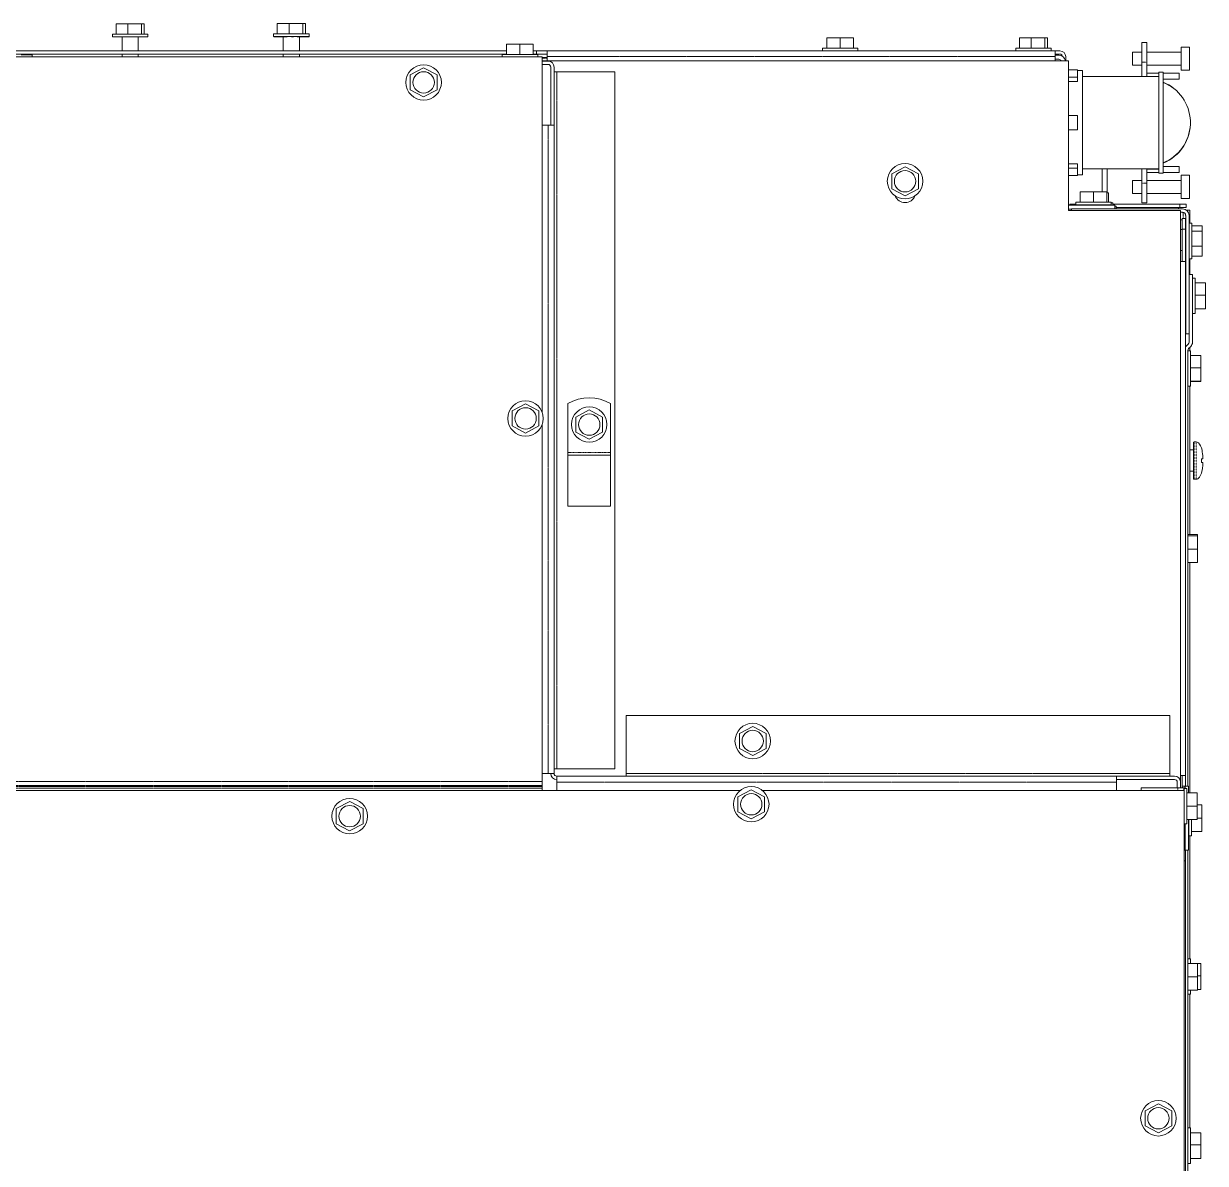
# Model space of a CAD drawing. Header units: millimetres. Extents: x 60499 to 556746, y 248297 to 497145.
# Drawn here: x 427049 to 438645, y 466548 to 477738 of the extents above; entities that cross this region are included whole.
import ezdxf

# ---------------------------------------------------------------- set-up
doc = ezdxf.new("R2010")
doc.units = ezdxf.units.MM
doc.linetypes.add('PHANTOM', pattern=[20, 10, -2, 2, -2, 2, -2])

msp = doc.modelspace()

# ---------------------------------------------------------------- linework, layer by layer
at = {"color": 7, "lineweight": 13, "ltscale": 0.003487}
for p, q in [((427955, 477736), (428072, 477736)), ((429538, 477738), (429655, 477738)), ((436820, 477599), (436937, 477599))]:
    msp.add_line(p, q, dxfattribs=at)
at = {"color": 7, "lineweight": 13, "ltscale": 0.003}
for p, q in [((427955, 477635), (427955, 477736)), ((428072, 477635), (428072, 477736)), ((428206, 477635), (428206, 477736)), ((428232, 477635), (428232, 477736)), ((429538, 477638), (429538, 477738)), ((429655, 477638), (429655, 477738)), ((429789, 477638), (429789, 477738)), ((429815, 477638), (429815, 477738)), ((434930, 477498), (434930, 477599)), ((435061, 477498), (435061, 477599)), ((435192, 477498), (435192, 477599)), ((436820, 477498), (436820, 477599)), ((436820, 477498), (436820, 477599)), ((436937, 477498), (436937, 477599)), ((437071, 477498), (437071, 477599)), ((437097, 477498), (437097, 477599)), ((431788, 477435), (431788, 477536)), ((431919, 477435), (431919, 477536)), ((432050, 477435), (432050, 477536)), ((432050, 477435), (432050, 477536)), ((437417, 475985), (437417, 476086)), ((437417, 475985), (437417, 476086)), ((437548, 475985), (437548, 476086)), ((437679, 475985), (437679, 476086)), ((438511, 475754), (438612, 475754)), ((438511, 475753), (438612, 475753)), ((438511, 475700), (438612, 475700)), ((438511, 475553), (438612, 475553)), ((438511, 475455), (438612, 475455)), ((438511, 475454), (438612, 475454)), ((438544, 475192), (438645, 475192)), ((438544, 475071), (438645, 475071)), ((438544, 474939), (438645, 474939)), ((438544, 474937), (438645, 474937)), ((438499, 474479), (438600, 474479)), ((438499, 474359), (438600, 474359)), ((438499, 474227), (438600, 474227)), ((438499, 474225), (438600, 474225)), ((438464, 470187), (438564, 470187)), ((438464, 470056), (438564, 470056)), ((438464, 469925), (438564, 469925)), ((438464, 469925), (438564, 469925)), ((438508, 469807), (438609, 469807)), ((438499, 466849), (438600, 466849)), ((438499, 466849), (438600, 466849)), ((438499, 466729), (438600, 466729)), ((438499, 466597), (438600, 466597)), ((438499, 466595), (438600, 466595))]:
    msp.add_line(p, q, dxfattribs=at)
at = {"color": 7, "lineweight": 13, "ltscale": 0.004004}
for p, q in [((428072, 477736), (428206, 477736)), ((429655, 477738), (429789, 477738)), ((436937, 477599), (437071, 477599))]:
    msp.add_line(p, q, dxfattribs=at)
at = {"color": 7, "lineweight": 13, "ltscale": 0.000761768}
msp.add_line((428206, 477736), (428232, 477736), dxfattribs=at)
at = {"color": 7, "lineweight": 13, "ltscale": 0.000761738}
for p, q in [((429789, 477738), (429815, 477738)), ((437071, 477599), (437097, 477599))]:
    msp.add_line(p, q, dxfattribs=at)
at = {"color": 7, "lineweight": 13, "ltscale": 0.002013}
for p, q in [((427987, 477635), (427920, 477635)), ((429570, 477638), (429502, 477638)), ((436785, 477498), (436852, 477498))]:
    msp.add_line(p, q, dxfattribs=at)
at = {"color": 7, "lineweight": 13, "ltscale": 0.000775074}
for p, q in [((427920, 477609), (427920, 477635)), ((428267, 477609), (428267, 477635)), ((429502, 477612), (429502, 477638)), ((429850, 477612), (429850, 477638)), ((438438, 470230), (438464, 470230)), ((438438, 469883), (438464, 469883))]:
    msp.add_line(p, q, dxfattribs=at)
at = {"color": 7, "lineweight": 13, "ltscale": 4.24122e-05}
for p, q in [((427921, 477609), (427920, 477609)), ((436786, 477472), (436785, 477472))]:
    msp.add_line(p, q, dxfattribs=at)
at = {"color": 7, "lineweight": 13, "ltscale": 0.001971}
for p, q in [((427987, 477609), (427921, 477609)), ((427987, 477607), (427921, 477607)), ((429570, 477612), (429504, 477612)), ((429570, 477609), (429504, 477609)), ((436852, 477472), (436786, 477472)), ((436852, 477470), (436786, 477470))]:
    msp.add_line(p, q, dxfattribs=at)
at = {"color": 7, "lineweight": 13, "ltscale": 6.24769e-05}
for p, q in [((427921, 477609), (427921, 477607)), ((427987, 477609), (427987, 477607)), ((428052, 477609), (428052, 477607)), ((428095, 477609), (428095, 477607)), ((428116, 477609), (428116, 477607)), ((428151, 477609), (428151, 477607)), ((428231, 477609), (428231, 477607)), ((428266, 477609), (428266, 477607)), ((429504, 477612), (429504, 477609)), ((429570, 477612), (429570, 477609)), ((429635, 477612), (429635, 477609)), ((429678, 477612), (429678, 477609)), ((429698, 477612), (429698, 477609)), ((429734, 477612), (429734, 477609)), ((429814, 477612), (429814, 477609)), ((429849, 477612), (429849, 477609)), ((434887, 477472), (434887, 477470)), ((434938, 477472), (434938, 477470)), ((435011, 477472), (435011, 477470)), ((435052, 477472), (435052, 477470)), ((435061, 477472), (435061, 477470)), ((435069, 477472), (435069, 477470)), ((435111, 477472), (435111, 477470)), ((435184, 477472), (435184, 477470)), ((435235, 477472), (435235, 477470)), ((436786, 477472), (436786, 477470)), ((436786, 477472), (436786, 477470)), ((436852, 477472), (436852, 477470)), ((436917, 477472), (436917, 477470)), ((436960, 477472), (436960, 477470)), ((436981, 477472), (436981, 477470)), ((437016, 477472), (437016, 477470)), ((437096, 477472), (437096, 477470)), ((437131, 477472), (437131, 477470)), ((438438, 470230), (438435, 470230)), ((438438, 470179), (438435, 470179)), ((438438, 470106), (438435, 470106)), ((438438, 470065), (438435, 470065)), ((438438, 470056), (438435, 470056)), ((438438, 470048), (438435, 470048)), ((438438, 470007), (438435, 470007)), ((438438, 469934), (438435, 469934)), ((438482, 469889), (438480, 469889)), ((438438, 469883), (438435, 469883)), ((438482, 469816), (438480, 469816)), ((438482, 469765), (438480, 469765))]:
    msp.add_line(p, q, dxfattribs=at)
at = {"color": 7, "lineweight": 13, "ltscale": 0.008337}
for p, q in [((427987, 477635), (428267, 477635)), ((429570, 477638), (429850, 477638)), ((437132, 477498), (436852, 477498))]:
    msp.add_line(p, q, dxfattribs=at)
at = {"color": 7, "lineweight": 13, "ltscale": 0.003823}
for p, q in [((428116, 477609), (427987, 477609)), ((429698, 477612), (429570, 477612)), ((436981, 477472), (436852, 477472))]:
    msp.add_line(p, q, dxfattribs=at)
at = {"color": 7, "lineweight": 13, "ltscale": 0.001922}
for p, q in [((428052, 477607), (427987, 477607)), ((429635, 477609), (429570, 477609)), ((436917, 477470), (436852, 477470))]:
    msp.add_line(p, q, dxfattribs=at)
at = {"color": 7, "lineweight": 13, "ltscale": 0.004088}
for p, q in [((428014, 477607), (428014, 477470)), ((428173, 477607), (428173, 477470))]:
    msp.add_line(p, q, dxfattribs=at)
at = {"color": 7, "lineweight": 13, "ltscale": 0.000606206}
for p, q in [((428116, 477607), (428095, 477607)), ((429698, 477609), (429678, 477609))]:
    msp.add_line(p, q, dxfattribs=at)
at = {"color": 7, "lineweight": 13, "ltscale": 0.003436}
for p, q in [((428231, 477609), (428116, 477609)), ((429814, 477612), (429698, 477612)), ((437096, 477472), (436981, 477472))]:
    msp.add_line(p, q, dxfattribs=at)
at = {"color": 7, "lineweight": 13, "ltscale": 0.002388}
for p, q in [((428231, 477607), (428151, 477607)), ((429814, 477609), (429734, 477609)), ((437096, 477470), (437016, 477470))]:
    msp.add_line(p, q, dxfattribs=at)
at = {"color": 7, "lineweight": 13, "ltscale": 0.001078}
for p, q in [((428267, 477609), (428231, 477609)), ((429850, 477612), (429814, 477612)), ((437132, 477472), (437096, 477472))]:
    msp.add_line(p, q, dxfattribs=at)
at = {"color": 7, "lineweight": 13, "ltscale": 0.001036}
for p, q in [((428266, 477607), (428231, 477607)), ((429849, 477609), (429814, 477609)), ((437131, 477470), (437096, 477470))]:
    msp.add_line(p, q, dxfattribs=at)
at = {"color": 7, "lineweight": 13, "ltscale": 4.24423e-05}
msp.add_line((429504, 477612), (429502, 477612), dxfattribs=at)
at = {"color": 7, "lineweight": 13, "ltscale": 0.00415}
for p, q in [((429597, 477609), (429597, 477470)), ((429756, 477609), (429756, 477470))]:
    msp.add_line(p, q, dxfattribs=at)
at = {"color": 7, "lineweight": 13, "ltscale": 0.0039}
for p, q in [((434930, 477599), (435061, 477599)), ((435061, 477599), (435192, 477599)), ((431788, 477536), (431919, 477536)), ((431919, 477536), (432050, 477536)), ((438569, 472710), (438569, 472579)), ((438569, 472579), (438569, 472448)), ((438564, 470187), (438564, 470056)), ((438564, 470056), (438564, 469925)), ((438609, 470070), (438609, 469939)), ((438609, 469939), (438609, 469807)), ((438569, 468511), (438569, 468380)), ((438569, 468380), (438569, 468249))]:
    msp.add_line(p, q, dxfattribs=at)
at = {"color": 7, "lineweight": 13, "ltscale": 0.00575}
for p, q in [((438022, 477359), (438022, 477552)), ((438070, 477552), (438070, 477359)), ((438022, 475978), (438022, 476171)), ((438070, 476171), (438070, 475978))]:
    msp.add_line(p, q, dxfattribs=at)
at = {"color": 7, "lineweight": 13, "ltscale": 0.00144}
for p, q in [((438022, 477552), (438070, 477552)), ((438070, 475978), (438022, 475978))]:
    msp.add_line(p, q, dxfattribs=at)
at = {"color": 7, "lineweight": 13, "ltscale": 0.03937}
for p, q in [((423292, 477470), (431788, 477470)), ((423292, 477440), (431788, 477440)), ((432185, 477470), (437170, 477470)), ((432137, 477413), (415320, 477413)), ((432137, 473923), (432137, 477413)), ((437302, 477374), (432137, 477374)), ((437302, 475904), (437302, 477374)), ((432851, 477266), (432851, 470422)), ((438188, 476269), (438188, 477261)), ((438230, 476269), (438230, 477261)), ((432254, 476741), (432254, 470376)), ((438422, 475919), (437330, 475919)), ((438402, 475904), (437302, 475904)), ((438402, 470291), (438402, 475904)), ((438452, 475856), (438452, 474694)), ((438485, 474694), (438485, 475856)), ((438449, 475404), (438449, 470358)), ((438518, 474611), (438518, 475275)), ((438473, 470253), (438473, 474530)), ((438491, 472721), (438491, 474178)), ((432137, 470644), (432137, 473801)), ((438491, 472448), (438491, 470187)), ((432960, 470947), (438297, 470947)), ((432280, 470350), (437772, 470350)), ((434078, 470209), (415307, 470209)), ((438436, 470209), (434299, 470209)), ((438436, 458565), (438436, 470209)), ((438491, 469765), (438491, 468556)), ((438473, 462695), (438473, 469624)), ((438449, 469519), (438449, 462800)), ((438491, 468208), (438491, 466896))]:
    msp.add_line(p, q, dxfattribs=at)
at = {"color": 7, "lineweight": 13, "ltscale": 0.003171}
msp.add_line((427025, 477431), (427131, 477431), dxfattribs=at)
at = {"color": 7, "lineweight": 13, "ltscale": 0.000534418}
msp.add_line((427131, 477413), (427131, 477431), dxfattribs=at)
at = {"color": 7, "lineweight": 13, "ltscale": 0.000783965}
for p, q in [((428014, 477440), (428014, 477413)), ((428173, 477440), (428173, 477413)), ((429597, 477440), (429597, 477413)), ((429756, 477440), (429756, 477413))]:
    msp.add_line(p, q, dxfattribs=at)
at = {"color": 7, "lineweight": 13, "ltscale": 0.01035}
for p, q in [((432093, 477435), (431745, 477435)), ((435235, 477498), (434887, 477498)), ((437722, 475985), (437374, 475985)), ((438464, 469883), (438464, 470230))]:
    msp.add_line(p, q, dxfattribs=at)
at = {"color": 7, "lineweight": 13, "ltscale": 0.0006494}
for p, q in [((431745, 477413), (431745, 477435)), ((432093, 477413), (432093, 477435))]:
    msp.add_line(p, q, dxfattribs=at)
at = {"color": 7, "lineweight": 13, "ltscale": 0.000899247}
for p, q in [((432050, 477470), (432080, 477470)), ((432050, 477440), (432080, 477440))]:
    msp.add_line(p, q, dxfattribs=at)
at = {"color": 7, "lineweight": 13, "ltscale": 0.003125}
for p, q in [((432080, 477470), (432185, 477470)), ((432080, 477440), (432185, 477440)), ((438416, 475719), (438416, 475824)), ((438449, 475719), (438449, 475824)), ((438416, 470253), (438416, 470358)), ((438449, 470253), (438449, 470358)), ((438449, 469519), (438449, 469624))]:
    msp.add_line(p, q, dxfattribs=at)
at = {"color": 7, "lineweight": 13, "ltscale": 0.000900028}
msp.add_line((432080, 477470), (432080, 477440), dxfattribs=at)
at = {"color": 7, "lineweight": 13, "ltscale": 0.001675}
for p, q in [((432185, 477470), (432185, 477414)), ((437170, 477470), (437170, 477414))]:
    msp.add_line(p, q, dxfattribs=at)
at = {"color": 7, "lineweight": 13, "ltscale": 0.000774954}
for p, q in [((434887, 477472), (434887, 477498)), ((435235, 477472), (435235, 477498)), ((436785, 477472), (436785, 477498)), ((436785, 477472), (436785, 477498)), ((437132, 477472), (437132, 477498)), ((432254, 477266), (432280, 477266)), ((437374, 475959), (437374, 475985)), ((437722, 475959), (437722, 475985)), ((438485, 475778), (438511, 475778)), ((438485, 475778), (438511, 475778)), ((438485, 475430), (438511, 475430)), ((438518, 475239), (438544, 475239)), ((438518, 474891), (438544, 474891)), ((432389, 473501), (432389, 473527)), ((432809, 473501), (432809, 473527)), ((432254, 470422), (432280, 470422)), ((432960, 470350), (432960, 470376)), ((438297, 470350), (438297, 470376)), ((438482, 469765), (438508, 469765))]:
    msp.add_line(p, q, dxfattribs=at)
at = {"color": 7, "lineweight": 13, "ltscale": 0.001516}
for p, q in [((434938, 477472), (434887, 477472)), ((434938, 477470), (434887, 477470)), ((435235, 477472), (435184, 477472)), ((435235, 477470), (435184, 477470)), ((438438, 469883), (438438, 469934)), ((438482, 469765), (438482, 469816))]:
    msp.add_line(p, q, dxfattribs=at)
at = {"color": 7, "lineweight": 13, "ltscale": 0.003659}
for p, q in [((435061, 477472), (434938, 477472)), ((435184, 477472), (435061, 477472)), ((437671, 475959), (437548, 475959)), ((438438, 470056), (438438, 470179)), ((438438, 469934), (438438, 470056))]:
    msp.add_line(p, q, dxfattribs=at)
at = {"color": 7, "lineweight": 13, "ltscale": 0.002173}
for p, q in [((435011, 477470), (434938, 477470)), ((435184, 477470), (435111, 477470))]:
    msp.add_line(p, q, dxfattribs=at)
at = {"color": 7, "lineweight": 13, "ltscale": 0.000247204}
for p, q in [((435061, 477470), (435052, 477470)), ((435069, 477470), (435061, 477470))]:
    msp.add_line(p, q, dxfattribs=at)
at = {"color": 7, "lineweight": 13, "ltscale": 0.000606146}
msp.add_line((436981, 477470), (436960, 477470), dxfattribs=at)
at = {"color": 7, "lineweight": 13, "ltscale": 0.00145}
for p, q in [((437170, 477470), (437218, 477470)), ((437170, 477440), (437218, 477440))]:
    msp.add_line(p, q, dxfattribs=at)
at = {"color": 7, "lineweight": 13, "ltscale": 0.001112}
for p, q in [((437207, 477428), (437170, 477428)), ((437207, 477388), (437170, 477388))]:
    msp.add_line(p, q, dxfattribs=at)
at = {"color": 7, "lineweight": 13, "ltscale": 0.001875}
for p, q in [((437930, 477395), (437930, 477458)), ((437930, 477332), (437930, 477395)), ((437930, 476198), (437930, 476135)), ((437930, 476135), (437930, 476072))]:
    msp.add_line(p, q, dxfattribs=at)
at = {"color": 7, "lineweight": 13, "ltscale": 0.002735}
for p, q in [((438022, 477458), (437930, 477458)), ((438022, 477332), (437930, 477332)), ((437930, 476198), (438022, 476198)), ((437930, 476072), (438022, 476072))]:
    msp.add_line(p, q, dxfattribs=at)
at = {"color": 7, "lineweight": 13, "ltscale": 0.01}
for p, q in [((438406, 477458), (438070, 477458)), ((438406, 477332), (438070, 477332)), ((438070, 476198), (438406, 476198)), ((438070, 476072), (438406, 476072))]:
    msp.add_line(p, q, dxfattribs=at)
at = {"color": 7, "lineweight": 13, "ltscale": 0.003375}
for p, q in [((438406, 477395), (438406, 477508)), ((438490, 477395), (438490, 477508)), ((438406, 477282), (438406, 477395)), ((438490, 477282), (438490, 477395)), ((438406, 476249), (438406, 476135)), ((438490, 476249), (438490, 476135)), ((438406, 476135), (438406, 476022)), ((438490, 476135), (438490, 476022))]:
    msp.add_line(p, q, dxfattribs=at)
at = {"color": 7, "lineweight": 13, "ltscale": 0.0025}
for p, q in [((438490, 477508), (438406, 477508)), ((438490, 477282), (438406, 477282)), ((438406, 476249), (438490, 476249)), ((438406, 476022), (438490, 476022))]:
    msp.add_line(p, q, dxfattribs=at)
at = {"color": 7, "lineweight": 13, "ltscale": 0.001446}
msp.add_line((432137, 477406), (432185, 477406), dxfattribs=at)
at = {"color": 7, "linetype": 'PHANTOM', "lineweight": 13, "ltscale": 0.001446}
msp.add_line((432137, 477398), (432185, 477398), dxfattribs=at)
at = {"color": 7, "lineweight": 13, "ltscale": 0.001729}
for p, q in [((432137, 477371), (432195, 477371)), ((432137, 477338), (432195, 477338)), ((432195, 476741), (432137, 476741)), ((432137, 470376), (432195, 470376))]:
    msp.add_line(p, q, dxfattribs=at)
at = {"color": 7, "lineweight": 13, "ltscale": 0.001197}
for p, q in [((432185, 477374), (432185, 477414)), ((437170, 477374), (437170, 477414)), ((437275, 477374), (437275, 477414))]:
    msp.add_line(p, q, dxfattribs=at)
at = {"color": 7, "linetype": 'PHANTOM', "lineweight": 13, "ltscale": 0.03937}
for p, q in [((432185, 477414), (437170, 477414)), ((432280, 477266), (432280, 470422)), ((432195, 476741), (432195, 470376)), ((432960, 470376), (438297, 470376)), ((432137, 470298), (416580, 470298)), ((432137, 470258), (416580, 470258)), ((432137, 470249), (416580, 470249)), ((432280, 470291), (437772, 470291)), ((432137, 470231), (416580, 470231))]:
    msp.add_line(p, q, dxfattribs=at)
at = {"color": 7, "lineweight": 13, "ltscale": 0.016985}
for p, q in [((432221, 476741), (432221, 477312)), ((432254, 476741), (432254, 477312)), ((432280, 477266), (432851, 477266)), ((432960, 470376), (432960, 470947)), ((438297, 470947), (438297, 470376)), ((432851, 470422), (432280, 470422)), ((437772, 470350), (438343, 470350)), ((437772, 470317), (438343, 470317))]:
    msp.add_line(p, q, dxfattribs=at)
at = {"color": 7, "lineweight": 13, "ltscale": 0.004173}
for p, q in [((438022, 477359), (438022, 477219)), ((438022, 476312), (438022, 476171))]:
    msp.add_line(p, q, dxfattribs=at)
at = {"color": 7, "linetype": 'PHANTOM', "lineweight": 13, "ltscale": 0.00144}
for p, q in [((438070, 477359), (438022, 477359)), ((438022, 476171), (438070, 476171))]:
    msp.add_line(p, q, dxfattribs=at)
at = {"color": 7, "lineweight": 13, "ltscale": 0.00315}
for p, q in [((438070, 477253), (438070, 477359)), ((438070, 476171), (438070, 476277))]:
    msp.add_line(p, q, dxfattribs=at)
at = {"color": 7, "lineweight": 13, "ltscale": 0.004405}
for p, q in [((430843, 477235), (430842, 477088)), ((430974, 477304), (430843, 477235)), ((431105, 477235), (430974, 477304)), ((431105, 477087), (431105, 477235)), ((430842, 477088), (430973, 477019)), ((430973, 477019), (431105, 477087)), ((435698, 476333), (435567, 476265)), ((435829, 476265), (435698, 476333)), ((435567, 476265), (435567, 476117)), ((435829, 476117), (435829, 476265)), ((435567, 476117), (435698, 476048)), ((435698, 476048), (435829, 476117)), ((431974, 474004), (431843, 473936)), ((432105, 473936), (431974, 474004)), ((431843, 473936), (431843, 473788)), ((432105, 473788), (432105, 473936)), ((432599, 473945), (432468, 473876)), ((432468, 473876), (432468, 473728)), ((432730, 473876), (432599, 473945)), ((432730, 473728), (432730, 473876)), ((431843, 473788), (431974, 473719)), ((431974, 473719), (432105, 473788)), ((432468, 473728), (432599, 473659)), ((432599, 473659), (432730, 473728)), ((434203, 470837), (434072, 470769)), ((434334, 470769), (434203, 470837)), ((434072, 470769), (434072, 470621)), ((434334, 470621), (434334, 470769)), ((434072, 470621), (434203, 470552)), ((434203, 470552), (434334, 470621)), ((434189, 470217), (434058, 470148)), ((434058, 470148), (434058, 470000)), ((434320, 470148), (434189, 470217)), ((434320, 470000), (434320, 470148)), ((430117, 470031), (430116, 469883)), ((430248, 470100), (430117, 470031)), ((430379, 470031), (430248, 470100)), ((430379, 469883), (430379, 470031)), ((434058, 470000), (434189, 469932)), ((434189, 469932), (434320, 470000)), ((430116, 469883), (430247, 469814)), ((430247, 469814), (430379, 469883)), ((438184, 467134), (438053, 467065)), ((438315, 467065), (438184, 467134)), ((438053, 467065), (438053, 466917)), ((438315, 466917), (438315, 467065)), ((438053, 466917), (438184, 466849)), ((438184, 466849), (438315, 466917))]:
    msp.add_line(p, q, dxfattribs=at)
at = {"color": 7, "lineweight": 13, "ltscale": 0.002632}
for p, q in [((437390, 477284), (437302, 477284)), ((437390, 477284), (437302, 477284)), ((437390, 477212), (437302, 477212)), ((437302, 477169), (437390, 477169)), ((437390, 476836), (437302, 476836)), ((437390, 476694), (437302, 476694)), ((437390, 476361), (437302, 476361)), ((437390, 476318), (437302, 476318)), ((437390, 476246), (437302, 476246))]:
    msp.add_line(p, q, dxfattribs=at)
at = {"color": 7, "lineweight": 13, "ltscale": 0.002125}
for p, q in [((437390, 477212), (437390, 477284)), ((437390, 476246), (437390, 476318))]:
    msp.add_line(p, q, dxfattribs=at)
at = {"color": 7, "lineweight": 13, "ltscale": 0.0015}
for p, q in [((437440, 477277), (437390, 477277)), ((437440, 476253), (437390, 476253))]:
    msp.add_line(p, q, dxfattribs=at)
at = {"color": 7, "lineweight": 13, "ltscale": 0.001299}
for p, q in [((437390, 477169), (437390, 477212)), ((437390, 476318), (437390, 476361))]:
    msp.add_line(p, q, dxfattribs=at)
at = {"color": 7, "lineweight": 13, "ltscale": 0.018159}
msp.add_line((437440, 477277), (437440, 476667), dxfattribs=at)
at = {"color": 7, "lineweight": 13, "ltscale": 0.01875}
for p, q in [((437440, 477219), (438070, 477219)), ((437440, 476312), (438070, 476312))]:
    msp.add_line(p, q, dxfattribs=at)
at = {"color": 7, "lineweight": 13, "ltscale": 0.000999991}
for p, q in [((438070, 477219), (438070, 477253)), ((438070, 476311), (438070, 476277)), ((438491, 475908), (438458, 475908))]:
    msp.add_line(p, q, dxfattribs=at)
at = {"color": 7, "lineweight": 13, "ltscale": 0.003495}
for p, q in [((438188, 477253), (438070, 477253)), ((438070, 477219), (438188, 477219)), ((438188, 476312), (438070, 476312)), ((438070, 476277), (438188, 476277))]:
    msp.add_line(p, q, dxfattribs=at)
at = {"color": 7, "lineweight": 13, "ltscale": 0.001023}
for p, q in [((438070, 477253), (438070, 477219)), ((438070, 476312), (438070, 476277))]:
    msp.add_line(p, q, dxfattribs=at)
at = {"color": 7, "lineweight": 13, "ltscale": 2.2708e-05}
for p, q in [((438070, 477219), (438070, 477219)), ((438070, 476312), (438070, 476311))]:
    msp.add_line(p, q, dxfattribs=at)
at = {"color": 7, "lineweight": 13, "ltscale": 0.003498}
msp.add_line((438188, 477219), (438070, 477219), dxfattribs=at)
at = {"color": 7, "lineweight": 13, "ltscale": 0.00125}
for p, q in [((438188, 477261), (438230, 477261)), ((438230, 476269), (438188, 476269))]:
    msp.add_line(p, q, dxfattribs=at)
at = {"color": 7, "lineweight": 13, "ltscale": 0.003376}
msp.add_line((438343, 477253), (438230, 477253), dxfattribs=at)
at = {"color": 7, "lineweight": 13, "ltscale": 0.004745}
for p, q in [((438389, 477253), (438230, 477253)), ((438230, 477193), (438389, 477193)), ((438389, 476337), (438230, 476337)), ((438230, 476277), (438389, 476277))]:
    msp.add_line(p, q, dxfattribs=at)
at = {"color": 7, "lineweight": 13, "ltscale": 0.001794}
for p, q in [((438389, 477253), (438389, 477193)), ((438389, 476337), (438389, 476277))]:
    msp.add_line(p, q, dxfattribs=at)
at = {"color": 7, "lineweight": 13, "ltscale": 0.001765}
for p, q in [((432195, 476741), (432254, 476741)), ((432195, 470376), (432254, 470376)), ((432280, 470291), (432280, 470350)), ((437772, 470291), (437772, 470350))]:
    msp.add_line(p, q, dxfattribs=at)
at = {"color": 7, "lineweight": 13, "ltscale": 0.00425}
msp.add_line((437390, 476836), (437390, 476694), dxfattribs=at)
at = {"color": 7, "lineweight": 13, "ltscale": 0.000525099}
msp.add_line((438498, 476765), (438498, 476783), dxfattribs=at)
at = {"color": 7, "lineweight": 13, "ltscale": 0.000955781}
msp.add_line((438498, 476783), (438498, 476751), dxfattribs=at)
at = {"color": 7, "lineweight": 13, "ltscale": 0.000430853}
msp.add_line((438498, 476751), (438498, 476765), dxfattribs=at)
at = {"color": 7, "lineweight": 13, "ltscale": 0.012341}
msp.add_line((437440, 476667), (437440, 476253), dxfattribs=at)
at = {"color": 7, "lineweight": 13, "ltscale": 0.006728}
msp.add_line((437631, 476086), (437631, 476312), dxfattribs=at)
at = {"color": 7, "lineweight": 13, "ltscale": 0.006938}
msp.add_line((437681, 476078), (437681, 476312), dxfattribs=at)
at = {"color": 7, "lineweight": 13, "ltscale": 0.003496}
msp.add_line((438070, 476311), (438188, 476311), dxfattribs=at)
at = {"color": 7, "lineweight": 13, "ltscale": 0.003901}
msp.add_line((437417, 476086), (437548, 476086), dxfattribs=at)
at = {"color": 7, "lineweight": 13, "ltscale": 2.28281e-06}
msp.add_line((437417, 476086), (437417, 476086), dxfattribs=at)
at = {"color": 7, "lineweight": 13, "ltscale": 0.003899}
msp.add_line((437548, 476086), (437679, 476086), dxfattribs=at)
at = {"color": 7, "lineweight": 13, "ltscale": 0.000436317}
msp.add_line((437679, 476078), (437694, 476078), dxfattribs=at)
at = {"color": 7, "lineweight": 13, "ltscale": 0.00279}
msp.add_line((437694, 475985), (437694, 476078), dxfattribs=at)
at = {"color": 7, "lineweight": 13, "ltscale": 0.01358}
msp.add_line((437302, 475957), (437758, 475957), dxfattribs=at)
at = {"color": 7, "lineweight": 13, "ltscale": 0.000323679}
msp.add_line((437316, 475967), (437316, 475957), dxfattribs=at)
at = {"color": 7, "lineweight": 13, "ltscale": 0.001738}
msp.add_line((437374, 475967), (437316, 475967), dxfattribs=at)
at = {"color": 7, "lineweight": 13, "ltscale": 0.000447071}
msp.add_line((437330, 475919), (437330, 475904), dxfattribs=at)
at = {"color": 7, "lineweight": 13, "ltscale": 0.001518}
for p, q in [((437425, 475959), (437374, 475959)), ((437425, 475957), (437374, 475957))]:
    msp.add_line(p, q, dxfattribs=at)
at = {"color": 7, "lineweight": 13, "ltscale": 6.25971e-05}
for p, q in [((437374, 475959), (437374, 475957)), ((437425, 475959), (437425, 475957)), ((437498, 475959), (437498, 475957)), ((437540, 475959), (437540, 475957)), ((437548, 475959), (437548, 475957)), ((437556, 475959), (437556, 475957)), ((437598, 475959), (437598, 475957)), ((437671, 475959), (437671, 475957)), ((437722, 475959), (437722, 475957))]:
    msp.add_line(p, q, dxfattribs=at)
at = {"color": 7, "lineweight": 13, "ltscale": 0.00366}
msp.add_line((437548, 475959), (437425, 475959), dxfattribs=at)
at = {"color": 7, "lineweight": 13, "ltscale": 0.002172}
msp.add_line((437498, 475957), (437425, 475957), dxfattribs=at)
at = {"color": 7, "lineweight": 13, "ltscale": 0.000248646}
msp.add_line((437548, 475957), (437540, 475957), dxfattribs=at)
at = {"color": 7, "lineweight": 13, "ltscale": 0.000245763}
msp.add_line((437556, 475957), (437548, 475957), dxfattribs=at)
at = {"color": 7, "lineweight": 13, "ltscale": 0.002174}
msp.add_line((437671, 475957), (437598, 475957), dxfattribs=at)
at = {"color": 7, "lineweight": 13, "ltscale": 0.001514}
for p, q in [((437722, 475959), (437671, 475959)), ((437722, 475957), (437671, 475957))]:
    msp.add_line(p, q, dxfattribs=at)
at = {"color": 7, "lineweight": 13, "ltscale": 0.000437579}
msp.add_line((437736, 475978), (437722, 475978), dxfattribs=at)
at = {"color": 7, "lineweight": 13, "ltscale": 0.000627533}
msp.add_line((437736, 475957), (437736, 475978), dxfattribs=at)
at = {"color": 7, "lineweight": 13, "ltscale": 0.019575}
msp.add_line((438394, 475967), (437736, 475967), dxfattribs=at)
at = {"color": 7, "lineweight": 13, "ltscale": 0.001125}
msp.add_line((437758, 475919), (437758, 475957), dxfattribs=at)
at = {"color": 7, "lineweight": 13, "ltscale": 0.000337496}
msp.add_line((437758, 475947), (437769, 475947), dxfattribs=at)
at = {"color": 7, "lineweight": 13, "ltscale": 0.000824936}
msp.add_line((437769, 475947), (437769, 475919), dxfattribs=at)
at = {"color": 7, "lineweight": 13, "ltscale": 0.0186}
msp.add_line((437769, 475934), (438394, 475934), dxfattribs=at)
at = {"color": 7, "lineweight": 13, "ltscale": 0.000447671}
msp.add_line((438380, 475919), (438380, 475934), dxfattribs=at)
at = {"color": 7, "lineweight": 13, "ltscale": 0.000999871}
for p, q in [((438394, 475967), (438394, 475934)), ((438455, 475967), (438455, 475934))]:
    msp.add_line(p, q, dxfattribs=at)
at = {"color": 7, "lineweight": 13, "ltscale": 0.0018}
for p, q in [((438394, 475967), (438455, 475967)), ((438394, 475934), (438455, 475934))]:
    msp.add_line(p, q, dxfattribs=at)
at = {"color": 7, "lineweight": 13, "ltscale": 0.000847343}
msp.add_line((437302, 475916), (437330, 475916), dxfattribs=at)
at = {"color": 7, "lineweight": 13, "ltscale": 0.000607348}
msp.add_line((438422, 475886), (438402, 475886), dxfattribs=at)
at = {"color": 7, "lineweight": 13, "ltscale": 0.000417394}
for p, q in [((438416, 475812), (438402, 475812)), ((438416, 475716), (438402, 475716)), ((438416, 475512), (438402, 475512))]:
    msp.add_line(p, q, dxfattribs=at)
at = {"color": 7, "lineweight": 13, "ltscale": 0.000990019}
for p, q in [((438449, 475824), (438416, 475824)), ((438449, 475719), (438416, 475719)), ((438485, 475275), (438518, 475275)), ((438485, 474694), (438452, 474694)), ((438480, 470253), (438447, 470253)), ((438480, 469624), (438447, 469624))]:
    msp.add_line(p, q, dxfattribs=at)
at = {"color": 7, "linetype": 'PHANTOM', "lineweight": 13, "ltscale": 0.001815}
msp.add_line((438428, 475885), (438428, 475824), dxfattribs=at)
at = {"color": 7, "lineweight": 13, "ltscale": 3.97089e-05}
msp.add_line((438450, 475812), (438449, 475812), dxfattribs=at)
at = {"color": 7, "lineweight": 13, "ltscale": 0.003828}
msp.add_line((438450, 475812), (438450, 475683), dxfattribs=at)
at = {"color": 7, "lineweight": 13, "ltscale": 6.36784e-06}
msp.add_line((438458, 475908), (438458, 475908), dxfattribs=at)
at = {"color": 7, "lineweight": 13, "ltscale": 0.003874}
msp.add_line((438491, 475908), (438491, 475778), dxfattribs=at)
at = {"color": 7, "lineweight": 13, "ltscale": 0.009375}
for p, q in [((438416, 475404), (438416, 475719)), ((438449, 475404), (438449, 475719))]:
    msp.add_line(p, q, dxfattribs=at)
at = {"color": 7, "lineweight": 13, "ltscale": 0.000345906}
msp.add_line((438511, 475778), (438511, 475766), dxfattribs=at)
at = {"color": 7, "lineweight": 13, "ltscale": 0.010004}
msp.add_line((438511, 475430), (438511, 475766), dxfattribs=at)
at = {"color": 7, "lineweight": 13, "ltscale": 4.20518e-05}
msp.add_line((438612, 475754), (438612, 475753), dxfattribs=at)
at = {"color": 7, "lineweight": 13, "ltscale": 0.001583}
msp.add_line((438612, 475753), (438612, 475700), dxfattribs=at)
at = {"color": 7, "lineweight": 13, "ltscale": 0.004375}
msp.add_line((438612, 475700), (438612, 475553), dxfattribs=at)
at = {"color": 7, "lineweight": 13, "ltscale": 7.49723e-05}
for p, q in [((438452, 475683), (438449, 475683)), ((438452, 475525), (438449, 475525)), ((438452, 475144), (438449, 475144)), ((438452, 474985), (438449, 474985))]:
    msp.add_line(p, q, dxfattribs=at)
at = {"color": 7, "lineweight": 13, "ltscale": 3.49631e-05}
for p, q in [((438452, 475683), (438450, 475683)), ((438452, 475525), (438450, 475525)), ((438450, 475439), (438452, 475439))]:
    msp.add_line(p, q, dxfattribs=at)
at = {"color": 7, "lineweight": 13, "ltscale": 0.011325}
msp.add_line((438450, 475525), (438450, 475144), dxfattribs=at)
at = {"color": 7, "lineweight": 13, "ltscale": 0.002903}
msp.add_line((438612, 475553), (438612, 475455), dxfattribs=at)
at = {"color": 7, "lineweight": 13, "ltscale": 4.1451e-05}
msp.add_line((438612, 475455), (438612, 475454), dxfattribs=at)
at = {"color": 7, "lineweight": 13, "ltscale": 0.001407}
for p, q in [((438402, 475404), (438449, 475404)), ((438402, 470358), (438449, 470358))]:
    msp.add_line(p, q, dxfattribs=at)
at = {"color": 7, "lineweight": 13, "ltscale": 0.004625}
msp.add_line((438491, 475430), (438491, 475275), dxfattribs=at)
at = {"color": 7, "lineweight": 13, "ltscale": 0.007516}
for p, q in [((438544, 475239), (438544, 474986)), ((438499, 474526), (438499, 474273)), ((438499, 466896), (438499, 466643))]:
    msp.add_line(p, q, dxfattribs=at)
at = {"color": 7, "lineweight": 13, "ltscale": 0.003591}
for p, q in [((438645, 475192), (438645, 475071)), ((438600, 474479), (438600, 474359)), ((438600, 468510), (438600, 468389)), ((438600, 466849), (438600, 466729))]:
    msp.add_line(p, q, dxfattribs=at)
at = {"color": 7, "lineweight": 13, "ltscale": 0.003928}
for p, q in [((438645, 475071), (438645, 474939)), ((438600, 474359), (438600, 474227)), ((438600, 468389), (438600, 468257)), ((438600, 466729), (438600, 466597))]:
    msp.add_line(p, q, dxfattribs=at)
at = {"color": 7, "lineweight": 13, "ltscale": 0.012545}
msp.add_line((438450, 474985), (438450, 474564), dxfattribs=at)
at = {"color": 7, "lineweight": 13, "ltscale": 0.002834}
for p, q in [((438544, 474891), (438544, 474986)), ((438499, 474178), (438499, 474273)), ((438499, 466548), (438499, 466643))]:
    msp.add_line(p, q, dxfattribs=at)
at = {"color": 7, "lineweight": 13, "ltscale": 6.15157e-05}
for p, q in [((438645, 474939), (438645, 474937)), ((438600, 466597), (438600, 466595))]:
    msp.add_line(p, q, dxfattribs=at)
at = {"color": 7, "lineweight": 13, "ltscale": 0.002469}
msp.add_line((438485, 474611), (438485, 474694), dxfattribs=at)
at = {"color": 7, "lineweight": 13, "ltscale": 0.000835939}
msp.add_line((438457, 474572), (438477, 474592), dxfattribs=at)
at = {"color": 7, "lineweight": 13, "ltscale": 0.000775014}
for p, q in [((438473, 474526), (438499, 474526)), ((438473, 474178), (438499, 474178)), ((438473, 468556), (438499, 468556)), ((438473, 468208), (438499, 468208)), ((438473, 466896), (438499, 466896)), ((438473, 466896), (438499, 466896)), ((438473, 466548), (438499, 466548))]:
    msp.add_line(p, q, dxfattribs=at)
at = {"color": 7, "lineweight": 13, "ltscale": 0.000835896}
msp.add_line((438481, 474549), (438501, 474569), dxfattribs=at)
at = {"color": 7, "lineweight": 13, "ltscale": 0.001001}
msp.add_line((438491, 474559), (438491, 474526), dxfattribs=at)
at = {"color": 7, "lineweight": 13, "ltscale": 6.16359e-05}
for p, q in [((438600, 474227), (438600, 474225)), ((438600, 468257), (438600, 468255))]:
    msp.add_line(p, q, dxfattribs=at)
at = {"color": 7, "lineweight": 13, "ltscale": 0.0143}
for p, q in [((432389, 473527), (432389, 474008)), ((432809, 473527), (432809, 474008))]:
    msp.add_line(p, q, dxfattribs=at)
at = {"color": 7, "lineweight": 13, "ltscale": 0.010425}
msp.add_line((438528, 473273), (438528, 473623), dxfattribs=at)
at = {"color": 7, "linetype": 'PHANTOM', "lineweight": 13, "ltscale": 0.010925}
for p, q in [((438536, 473265), (438536, 473632)), ((438554, 473265), (438554, 473632))]:
    msp.add_line(p, q, dxfattribs=at)
at = {"color": 7, "lineweight": 13, "ltscale": 0.000524986}
for p, q in [((438536, 473632), (438554, 473632)), ((438536, 473265), (438554, 473265))]:
    msp.add_line(p, q, dxfattribs=at)
at = {"color": 7, "linetype": 'PHANTOM', "lineweight": 13, "ltscale": 0.0125}
msp.add_line((432809, 473527), (432389, 473527), dxfattribs=at)
at = {"color": 7, "lineweight": 13, "ltscale": 0.0125}
for p, q in [((432809, 473501), (432389, 473501)), ((432389, 473001), (432809, 473001))]:
    msp.add_line(p, q, dxfattribs=at)
at = {"color": 7, "lineweight": 13, "ltscale": 0.00745}
for p, q in [((432389, 473251), (432389, 473501)), ((432809, 473501), (432809, 473251)), ((432389, 473001), (432389, 473251)), ((432809, 473251), (432809, 473001))]:
    msp.add_line(p, q, dxfattribs=at)
at = {"color": 7, "lineweight": 13, "ltscale": 0.00108}
for p, q in [((438528, 473553), (438491, 473553)), ((438528, 473343), (438491, 473343))]:
    msp.add_line(p, q, dxfattribs=at)
at = {"color": 7, "lineweight": 13, "ltscale": 1.4598e-05}
for p, q in [((438606, 473572), (438606, 473572)), ((438606, 473324), (438606, 473324))]:
    msp.add_line(p, q, dxfattribs=at)
at = {"color": 7, "lineweight": 13, "ltscale": 0.00625}
msp.add_line((432389, 473461), (432389, 473251), dxfattribs=at)
at = {"color": 7, "lineweight": 13, "ltscale": 0.000445929}
for p, q in [((438606, 473467), (438621, 473467)), ((438621, 473429), (438606, 473429))]:
    msp.add_line(p, q, dxfattribs=at)
at = {"color": 7, "lineweight": 13, "ltscale": 0.002847}
msp.add_line((438473, 472721), (438569, 472721), dxfattribs=at)
at = {"color": 7, "lineweight": 13, "ltscale": 0.002848}
for p, q in [((438473, 472710), (438569, 472710)), ((438473, 472579), (438569, 472579)), ((438473, 472448), (438569, 472448)), ((438473, 468511), (438569, 468511)), ((438473, 468380), (438569, 468380)), ((438473, 468249), (438569, 468249))]:
    msp.add_line(p, q, dxfattribs=at)
at = {"color": 7, "lineweight": 13, "ltscale": 0.000342782}
msp.add_line((438569, 472721), (438569, 472710), dxfattribs=at)
at = {"color": 7, "lineweight": 13, "ltscale": 0.008727}
msp.add_line((432137, 470351), (432137, 470644), dxfattribs=at)
at = {"color": 7, "lineweight": 13, "ltscale": 0.003673}
msp.add_line((438402, 470235), (438402, 470358), dxfattribs=at)
at = {"color": 7, "lineweight": 13, "ltscale": 0.001556}
msp.add_line((432137, 470298), (432137, 470351), dxfattribs=at)
at = {"color": 7, "lineweight": 13, "ltscale": 0.001184}
msp.add_line((432137, 470298), (432137, 470258), dxfattribs=at)
at = {"color": 7, "lineweight": 13, "ltscale": 0.000268771}
msp.add_line((432137, 470258), (432137, 470249), dxfattribs=at)
at = {"color": 7, "lineweight": 13, "ltscale": 0.000548115}
msp.add_line((432137, 470231), (432137, 470249), dxfattribs=at)
at = {"color": 7, "lineweight": 13, "ltscale": 0.002443}
for p, q in [((432280, 470291), (432280, 470209)), ((437772, 470209), (437772, 470291))]:
    msp.add_line(p, q, dxfattribs=at)
at = {"color": 7, "lineweight": 13, "ltscale": 0.010725}
msp.add_line((438376, 470235), (438016, 470235), dxfattribs=at)
at = {"color": 7, "lineweight": 13, "ltscale": 0.000784446}
for p, q in [((438016, 470209), (438016, 470235)), ((438435, 470209), (438435, 470235))]:
    msp.add_line(p, q, dxfattribs=at)
at = {"color": 7, "lineweight": 13, "ltscale": 0.001659}
for p, q in [((438369, 470291), (438369, 470235)), ((438402, 470291), (438402, 470235))]:
    msp.add_line(p, q, dxfattribs=at)
at = {"color": 7, "linetype": 'PHANTOM', "lineweight": 13, "ltscale": 0.000784446}
msp.add_line((438376, 470209), (438376, 470235), dxfattribs=at)
at = {"color": 7, "lineweight": 13, "ltscale": 0.001775}
msp.add_line((438435, 470235), (438376, 470235), dxfattribs=at)
at = {"color": 7, "lineweight": 13, "ltscale": 0.000547394}
msp.add_line((438416, 470235), (438416, 470253), dxfattribs=at)
at = {"color": 7, "lineweight": 13, "ltscale": 0.000112458}
msp.add_line((438420, 470253), (438416, 470253), dxfattribs=at)
at = {"color": 7, "linetype": 'PHANTOM', "lineweight": 13, "ltscale": 0.000547394}
msp.add_line((438420, 470235), (438420, 470253), dxfattribs=at)
at = {"color": 7, "lineweight": 13, "ltscale": 0.000759816}
msp.add_line((438420, 470253), (438445, 470253), dxfattribs=at)
at = {"color": 7, "linetype": 'PHANTOM', "lineweight": 13, "ltscale": 0.000688928}
msp.add_line((438445, 470253), (438445, 470230), dxfattribs=at)
at = {"color": 7, "lineweight": 13, "ltscale": 5.27449e-05}
for p, q in [((438445, 470253), (438447, 470253)), ((438445, 469624), (438447, 469624))]:
    msp.add_line(p, q, dxfattribs=at)
at = {"color": 7, "lineweight": 13, "ltscale": 0.000689529}
msp.add_line((438447, 470230), (438447, 470253), dxfattribs=at)
at = {"color": 7, "lineweight": 13, "ltscale": 0.001964}
msp.add_line((438480, 470187), (438480, 470253), dxfattribs=at)
at = {"color": 7, "lineweight": 13, "ltscale": 0.000665259}
msp.add_line((432137, 470231), (432137, 470209), dxfattribs=at)
at = {"color": 7, "lineweight": 13, "ltscale": 0.001515}
msp.add_line((438438, 470179), (438438, 470230), dxfattribs=at)
at = {"color": 7, "lineweight": 13, "ltscale": 0.001332}
for p, q in [((438564, 470070), (438609, 470070)), ((438564, 469939), (438609, 469939))]:
    msp.add_line(p, q, dxfattribs=at)
at = {"color": 7, "lineweight": 13, "ltscale": 0.008985}
msp.add_line((438480, 469624), (438480, 469925), dxfattribs=at)
at = {"color": 7, "lineweight": 13, "ltscale": 0.00327}
msp.add_line((438482, 469816), (438482, 469925), dxfattribs=at)
at = {"color": 7, "lineweight": 13, "ltscale": 0.004785}
msp.add_line((438508, 469925), (438508, 469765), dxfattribs=at)
at = {"color": 7, "lineweight": 13, "ltscale": 0.000342301}
msp.add_line((438447, 469859), (438435, 469859), dxfattribs=at)
at = {"color": 7, "linetype": 'PHANTOM', "lineweight": 13, "ltscale": 0.007013}
msp.add_line((438445, 469859), (438445, 469624), dxfattribs=at)
at = {"color": 7, "lineweight": 13, "ltscale": 0.00771}
msp.add_line((438447, 469624), (438447, 469883), dxfattribs=at)
at = {"color": 7, "lineweight": 13, "ltscale": 0.000279945}
msp.add_line((438436, 469624), (438445, 469624), dxfattribs=at)
at = {"color": 7, "lineweight": 13, "ltscale": 0.00039781}
msp.add_line((438436, 469519), (438449, 469519), dxfattribs=at)
at = {"color": 7, "lineweight": 13, "ltscale": 0.00135}
msp.add_line((438499, 468556), (438499, 468511), dxfattribs=at)
at = {"color": 7, "lineweight": 13, "ltscale": 0.000927182}
for p, q in [((438569, 468510), (438600, 468510)), ((438569, 468389), (438600, 468389)), ((438569, 468257), (438600, 468257)), ((438569, 468255), (438600, 468255))]:
    msp.add_line(p, q, dxfattribs=at)
at = {"color": 7, "lineweight": 13, "ltscale": 0.0012}
msp.add_line((438499, 468208), (438499, 468249), dxfattribs=at)
at = {"color": 7, "lineweight": 13, "ltscale": 0.03937}
for points in [[(438606, 473572), (438598, 473592), (438588, 473610), (438577, 473622), (438570, 473627), (438563, 473630), (438554, 473632)], [(438621, 473467), (438620, 473497), (438618, 473515), (438615, 473535), (438612, 473552), (438606, 473572)], [(438606, 473324), (438611, 473342), (438617, 473372), (438620, 473402), (438621, 473429)], [(438606, 473324), (438598, 473304), (438588, 473286), (438577, 473274), (438570, 473270), (438563, 473266), (438554, 473265)]]:
    msp.add_lwpolyline(points, dxfattribs=at)
for centre, radius in [((430974, 477161), 174), ((430974, 477161), 105), ((435698, 476191), 174), ((435698, 476191), 105), ((431974, 473862), 174), ((431974, 473862), 105), ((432599, 473802), 174), ((432599, 473802), 105), ((434203, 470695), 174), ((434203, 470695), 105), ((434189, 470074), 174), ((430248, 469957), 174), ((434189, 470074), 105), ((430248, 469957), 105), ((438184, 466991), 174), ((438184, 466991), 105)]:
    msp.add_circle(centre, radius, dxfattribs=at)
for centre, radius, start, end in [((437207, 477362), 66.3, 10.2946, 90), ((437218, 477414), 56.3, 0, 90), ((437218, 477414), 26, 6.2998, 90), ((432195, 477312), 59.3, 0, 90), ((432195, 477312), 26, 0, 90), ((437207, 477362), 26, 27.0922, 90), ((438070, 476765), 428, 53.457, 68.1118), ((438076, 476768), 422, 53.8959, 68.6732), ((438070, 476765), 428, 291.8881, 2.363), ((438070, 476768), 428, 291.8913, 357.6129), ((435698, 476086), 105, 201.7877, 338.2123), ((438422, 475856), 62.7, 0, 90), ((438422, 475856), 29.4, 0, 90), ((438499, 474530), 59.3, 135, 147.8862), ((438499, 474530), 26, 135, 180), ((438459, 474611), 26, 315, 0), ((438459, 474611), 59.3, 315, 0), ((432599, 473644), 420, 60, 120), ((438536, 473623), 8.4, 90, 180), ((438243, 473448), 364, 357.024, 2.976), ((438243, 473448), 364, 357.024, 2.976), ((438536, 473273), 8.4, 180, 270), ((432280, 470376), 59.3, 180, 270), ((432280, 470376), 26, 180, 270), ((438343, 470291), 59.3, 0, 90), ((438343, 470291), 26, 0, 90)]:
    msp.add_arc(centre, radius, start, end, dxfattribs=at)
msp.add_ellipse((438077, 476768), major_axis=(0, 424), ratio=0.992412, start_param=4.746347, end_param=5.911605, dxfattribs=at)

doc.saveas('drawing.dxf')
